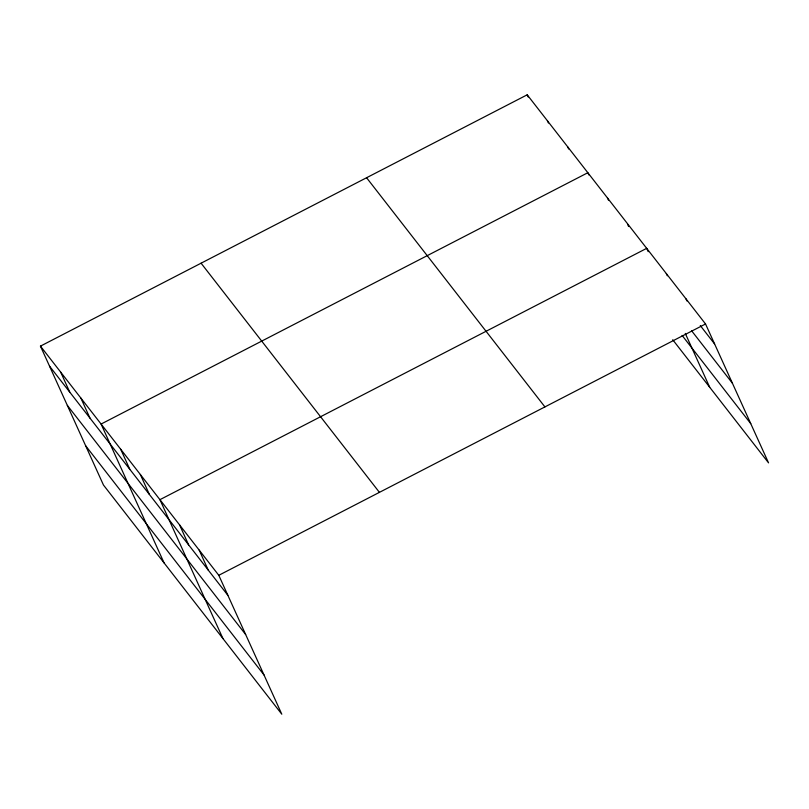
<?xml version="1.0" encoding="UTF-8"?>
<svg xmlns="http://www.w3.org/2000/svg" width="809" height="809" viewBox="0 0 809 809"><rect width="100%" height="100%" fill="white"/><g stroke="black" fill="none" stroke-linecap="round" stroke-linejoin="round"><path stroke-width="1.21" d="M40.45 346.131L218.794 575.3L281.795 714.195L103.461 485.026L40.45 346.131L527.205 94.805L705.539 323.974L768.55 462.869L672.724 339.74M218.794 575.3L705.539 323.974M700.281 325.562L714.62 343.987M691.675 330.861L732.418 383.213M682.088 335.411L750.752 423.643M366.578 177.737L544.912 406.907M201.077 263.188L379.421 492.357M49.531 366.143L227.865 595.303M67.329 405.37L245.663 634.539M85.663 445.789L263.997 674.959M685.921 298.764L686.932 300.988M666.313 273.553L667.314 275.778M648.201 251.68L646.694 248.343L159.939 499.669L222.94 638.574M685.284 333.419L709.695 387.248M627.582 224.255L628.583 226.469M607.458 197.932L608.469 200.157M588.851 174.946L587.84 172.722L101.085 424.047L164.096 562.943M567.625 146.753L568.636 148.977M547.42 120.774L548.421 122.998M527.205 94.805L528.216 97.029M199.176 550.09L208.247 570.102M179.558 524.879L188.628 544.892M140.321 474.458L149.402 494.471M120.703 449.258L129.784 469.26M80.87 398.068L89.951 418.081M60.665 372.1L69.736 392.112"/></g></svg>
